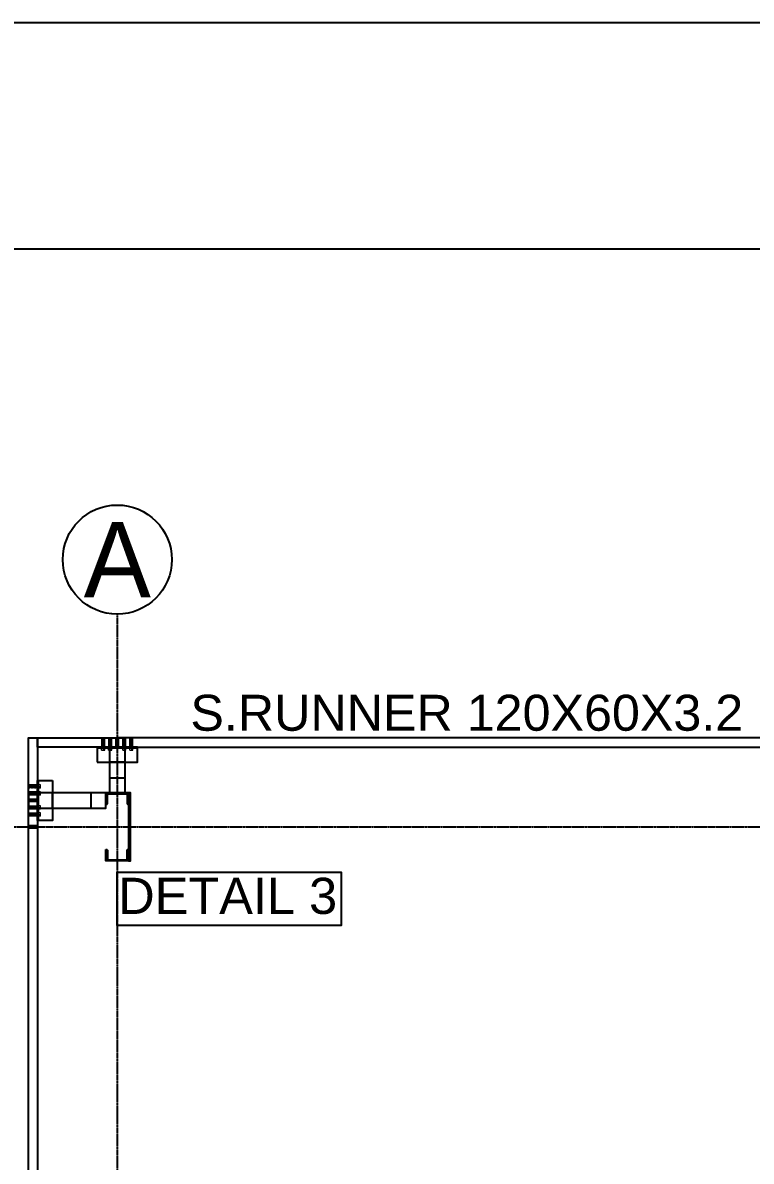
# Model space of a CAD drawing. Header units: millimetres. Extents: x 3470347 to 5996549, y -3470518 to 17149644.
# Drawn here: x 4985624 to 4990459, y 6814027 to 6821582 of the extents above; entities that cross this region are included whole.
import ezdxf
from ezdxf.enums import TextEntityAlignment as Align

# ---------------------------------------------------------------- set-up
doc = ezdxf.new("R2010")
doc.units = ezdxf.units.MM
doc.header["$MEASUREMENT"] = 0
doc.linetypes.add('CENTERX2', pattern=[4, 2.5, -0.5, 0.5, -0.5])
doc.layers.get('0').update_dxf_attribs({"linetype": 'CONTINUOUS', "lineweight": 25})
doc.layers.add('5', color=3, linetype='CONTINUOUS')
doc.layers.add('lintel', color=2, linetype='CONTINUOUS')
for name, color, linetype, lineweight in [('6 TEXT', 7, 'CONTINUOUS', 25), ('channnel', 2, 'CONTINUOUS', 15), ('rRCC 2', 40, 'CONTINUOUS', 15), ('SHEET', 7, 'CONTINUOUS', 15)]:
    doc.layers.add(name, color=color, linetype=linetype, lineweight=lineweight)
doc.styles.add('PDF Arial', font='arial.ttf')
doc.styles.get("Standard").update_dxf_attribs({"font": ''})
doc.styles.add('TITLE', font='arial.ttf')
doc.styles.get('Standard').set_extended_font_data('AR CENA')

msp = doc.modelspace()

# ---------------------------------------------------------------- hatches: boundary and pattern name
at = {"layer": '6 TEXT', "linetype": 'ByBlock'}
h = msp.add_hatch(color=150, dxfattribs=at)
h.dxf.hatch_style = 1
h.paths.add_polyline_path([(4986326.08, 6816470.67), (4986176.08, 6816470.67), (4986176.08, 6816395.67), (4986181.08, 6816395.67, 0.4142136), (4986185.08, 6816399.67), (4986185.08, 6816465.27), (4986317.08, 6816465.27), (4986317.08, 6816399.67, 0.4142136), (4986321.08, 6816395.67), (4986326.08, 6816395.67)])
h = msp.add_hatch(color=150, dxfattribs=at)
h.dxf.hatch_style = 1
h.paths.add_polyline_path([(4986326.08, 6816095.67), (4986321.08, 6816095.67, 0.4142136), (4986317.08, 6816091.67), (4986317.08, 6816026.07), (4986185.08, 6816026.07), (4986185.08, 6816091.67, 0.4142136), (4986181.08, 6816095.67), (4986176.08, 6816095.67), (4986176.08, 6816020.67), (4986326.08, 6816020.67)])

# ---------------------------------------------------------------- linework, layer by layer
at = {"color": 8, "linetype": 'ByBlock'}
for p, q in [((4986149.75, 6816767.67), (4986149.75, 6816835.67)), ((4986157.75, 6816767.67), (4986157.75, 6816835.67)), ((4986165.75, 6816767.67), (4986165.75, 6816835.67)), ((4986196.41, 6816767.67), (4986196.41, 6816835.67)), ((4986204.41, 6816767.67), (4986204.41, 6816835.67)), ((4986204.41, 6816767.67), (4986204.41, 6816835.67)), ((4986212.41, 6816767.67), (4986212.41, 6816835.67)), ((4986289.75, 6816767.67), (4986289.75, 6816835.67)), ((4986297.75, 6816767.67), (4986297.75, 6816835.67)), ((4986297.75, 6816767.67), (4986297.75, 6816835.67)), ((4986305.75, 6816767.67), (4986305.75, 6816835.67)), ((4986336.41, 6816767.67), (4986336.41, 6816835.67)), ((4986344.41, 6816767.67), (4986344.41, 6816835.67)), ((4986352.41, 6816767.67), (4986352.41, 6816835.67)), ((4985729.08, 6816522.01), (4985661.08, 6816522.01)), ((4985729.08, 6816514.01), (4985661.08, 6816514.01)), ((4985729.08, 6816506.01), (4985661.08, 6816506.01)), ((4985729.08, 6816475.34), (4985661.08, 6816475.34)), ((4985729.08, 6816467.34), (4985661.08, 6816467.34)), ((4985729.08, 6816467.34), (4985661.08, 6816467.34)), ((4985729.08, 6816459.34), (4985661.08, 6816459.34)), ((4985729.08, 6816382.01), (4985661.08, 6816382.01)), ((4985729.08, 6816374.01), (4985661.08, 6816374.01)), ((4985729.08, 6816374.01), (4985661.08, 6816374.01)), ((4985729.08, 6816366.01), (4985661.08, 6816366.01)), ((4985729.08, 6816335.34), (4985661.08, 6816335.34)), ((4985729.08, 6816327.34), (4985661.08, 6816327.34)), ((4985729.08, 6816319.34), (4985661.08, 6816319.34))]:
    msp.add_line(p, q, dxfattribs=at)
at = {"color": 2}
for p, q in [((4986244.41, 6816775.67), (4986244.41, 6816835.67)), ((4986244.41, 6816775.67), (4986244.41, 6816835.67)), ((4986257.75, 6816775.67), (4986257.75, 6816835.67)), ((4986257.75, 6816775.67), (4986257.75, 6816835.67)), ((4985721.08, 6816427.34), (4985661.08, 6816427.34)), ((4985721.08, 6816427.34), (4985661.08, 6816427.34)), ((4985721.08, 6816414.01), (4985661.08, 6816414.01)), ((4985721.08, 6816414.01), (4985661.08, 6816414.01))]:
    msp.add_line(p, q, dxfattribs=at)
at = {"color": 3}
for p, q in [((4986384.41, 6816767.67), (4986117.75, 6816767.67)), ((4985729.08, 6816287.34), (4985729.08, 6816554.01))]:
    msp.add_line(p, q, dxfattribs=at)
at = {"color": 192, "lineweight": 25, "elevation": 0}
msp.add_lwpolyline([(4977574.06, 6765698.7), (5056608.88, 6765698.7), (5056608.88, 6821581.96), (4977574.06, 6821581.96)], close=True, dxfattribs=at)
at = {"color": 6, "linetype": 'ByBlock'}
for points in [[(4985721.08, 6816252.34), (4985661.08, 6816252.34), (4985661.08, 6816835.67), (4985721.08, 6816835.67)], [(4985721.08, 6816835.67), (4986244.41, 6816835.67), (4986244.41, 6816775.67), (4985721.08, 6816775.67)], [(4986257.75, 6816775.67), (4990884.41, 6816775.67), (4990884.41, 6816835.67), (4986257.75, 6816835.67)], [(4985721.08, 6811672.34), (4985661.08, 6811672.34), (4985661.08, 6816239.01), (4985721.08, 6816239.01)]]:
    msp.add_lwpolyline(points, close=True, dxfattribs=at)
at = {"color": 3}
for points in [[(4986117.75, 6816675.67), (4986384.41, 6816675.67), (4986384.41, 6816775.67), (4986117.75, 6816775.67)], [(4986301.08, 6816775.67), (4986301.08, 6816675.67), (4986201.08, 6816675.67), (4986201.08, 6816775.67)], [(4985821.08, 6816554.01), (4985821.08, 6816287.34), (4985721.08, 6816287.34), (4985721.08, 6816554.01)], [(4986301.08, 6816570.67), (4986301.08, 6816470.67), (4986201.08, 6816470.67), (4986201.08, 6816570.67)], [(4985721.08, 6816370.67), (4985821.08, 6816370.67), (4985821.08, 6816470.67), (4985721.08, 6816470.67)], [(4986076.08, 6816370.67), (4986176.08, 6816370.67), (4986176.08, 6816470.67), (4986076.08, 6816470.67)]]:
    msp.add_lwpolyline(points, close=True, dxfattribs=at)
at = {"layer": '6 TEXT', "color": 8, "linetype": 'CENTERX2', "ltscale": 0.5}
msp.add_line((4986251.08, 6817657.4), (4986251.08, 6774264.13), dxfattribs=at)
at = {"layer": '6 TEXT', "color": 4, "linetype": 'ByBlock'}
for points in [[(4986176.08, 6816395.67), (4986181.08, 6816395.67, 0.4142136), (4986185.08, 6816399.67), (4986185.08, 6816465.27), (4986317.08, 6816465.27), (4986317.08, 6816399.67, 0.4142136), (4986321.08, 6816395.67), (4986326.08, 6816395.67), (4986326.08, 6816470.67), (4986176.08, 6816470.67)], [(4986176.08, 6816095.67), (4986181.08, 6816095.67, -0.4142136), (4986185.08, 6816091.67), (4986185.08, 6816026.07), (4986317.08, 6816026.07), (4986317.08, 6816091.67, -0.4142136), (4986321.08, 6816095.67), (4986326.08, 6816095.67), (4986326.08, 6816020.67), (4986176.08, 6816020.67)]]:
    msp.add_lwpolyline(points, format="xyb", close=True, dxfattribs=at)
at = {"layer": '6 TEXT', "color": 8, "linetype": 'CENTERX2', "ltscale": 0.5}
msp.add_lwpolyline([(4982503.56, 6816245.67), (5022418.94, 6816245.67)], dxfattribs=at)
at = {"layer": '6 TEXT', "color": 8}
msp.add_circle((4986251.08, 6818019.55), 362.15, dxfattribs=at)
at = {"layer": 'channnel', "color": 8, "linetype": 'ByBlock'}
for p, q in [((4986149.75, 6816767.67), (4986149.75, 6816835.67)), ((4986149.75, 6816835.67), (4986165.75, 6816835.67)), ((4986165.75, 6816782.07), (4986149.75, 6816782.07)), ((4986165.75, 6816767.67), (4986165.75, 6816835.67)), ((4986196.41, 6816767.67), (4986196.41, 6816835.67)), ((4986196.41, 6816835.67), (4986212.41, 6816835.67)), ((4986212.41, 6816782.07), (4986196.41, 6816782.07)), ((4986212.41, 6816767.67), (4986212.41, 6816835.67)), ((4986289.75, 6816767.67), (4986289.75, 6816835.67)), ((4986305.75, 6816835.67), (4986289.75, 6816835.67)), ((4986289.75, 6816782.07), (4986305.75, 6816782.07)), ((4986305.75, 6816767.67), (4986305.75, 6816835.67)), ((4986336.41, 6816767.67), (4986336.41, 6816835.67)), ((4986352.41, 6816835.67), (4986336.41, 6816835.67)), ((4986336.41, 6816782.07), (4986352.41, 6816782.07)), ((4986352.41, 6816767.67), (4986352.41, 6816835.67)), ((4986147.08, 6816767.67), (4986168.41, 6816767.67)), ((4986147.08, 6816755.35), (4986147.08, 6816767.67)), ((4986157.75, 6816767.67), (4986157.75, 6816755.35)), ((4986168.41, 6816755.35), (4986168.41, 6816767.67)), ((4986193.75, 6816767.67), (4986215.08, 6816767.67)), ((4986193.75, 6816755.35), (4986193.75, 6816767.67)), ((4986204.41, 6816767.67), (4986204.41, 6816755.35)), ((4986215.08, 6816755.35), (4986215.08, 6816767.67)), ((4986308.41, 6816767.67), (4986287.08, 6816767.67)), ((4986287.08, 6816755.35), (4986287.08, 6816767.67)), ((4986297.75, 6816767.67), (4986297.75, 6816755.35)), ((4986308.41, 6816755.35), (4986308.41, 6816767.67)), ((4986355.08, 6816767.67), (4986333.75, 6816767.67)), ((4986333.75, 6816755.35), (4986333.75, 6816767.67)), ((4986344.41, 6816767.67), (4986344.41, 6816755.35)), ((4986355.08, 6816755.35), (4986355.08, 6816767.67)), ((4985729.08, 6816522.01), (4985661.08, 6816522.01)), ((4985661.08, 6816522.01), (4985661.08, 6816506.01)), ((4985729.08, 6816506.01), (4985661.08, 6816506.01)), ((4985729.08, 6816475.34), (4985661.08, 6816475.34)), ((4985661.08, 6816475.34), (4985661.08, 6816459.34)), ((4985714.68, 6816506.01), (4985714.68, 6816522.01)), ((4985714.68, 6816459.34), (4985714.68, 6816475.34)), ((4985729.08, 6816524.67), (4985729.08, 6816503.34)), ((4985741.4, 6816524.67), (4985729.08, 6816524.67)), ((4985729.08, 6816514.01), (4985741.4, 6816514.01)), ((4985741.4, 6816503.34), (4985729.08, 6816503.34)), ((4985729.08, 6816478.01), (4985729.08, 6816456.67)), ((4985741.4, 6816478.01), (4985729.08, 6816478.01)), ((4985729.08, 6816459.34), (4985661.08, 6816459.34)), ((4985729.08, 6816467.34), (4985741.4, 6816467.34)), ((4985741.4, 6816456.67), (4985729.08, 6816456.67)), ((4985729.08, 6816382.01), (4985661.08, 6816382.01)), ((4985661.08, 6816366.01), (4985661.08, 6816382.01)), ((4985729.08, 6816366.01), (4985661.08, 6816366.01)), ((4985729.08, 6816335.34), (4985661.08, 6816335.34)), ((4985661.08, 6816319.34), (4985661.08, 6816335.34)), ((4985714.68, 6816382.01), (4985714.68, 6816366.01)), ((4985714.68, 6816335.34), (4985714.68, 6816319.34)), ((4985729.08, 6816363.34), (4985729.08, 6816384.67)), ((4985741.4, 6816384.67), (4985729.08, 6816384.67)), ((4985729.08, 6816374.01), (4985741.4, 6816374.01)), ((4985741.4, 6816363.34), (4985729.08, 6816363.34)), ((4985729.08, 6816316.67), (4985729.08, 6816338.01)), ((4985741.4, 6816338.01), (4985729.08, 6816338.01)), ((4985729.08, 6816327.34), (4985741.4, 6816327.34)), ((4985729.08, 6816319.34), (4985661.08, 6816319.34)), ((4985741.4, 6816316.67), (4985729.08, 6816316.67))]:
    msp.add_line(p, q, dxfattribs=at)
at = {"layer": 'channnel', "color": 8, "linetype": 'Continuous'}
for p, q in [((4986165.16, 6816826.84), (4986149.75, 6816834.03)), ((4986165.16, 6816823.81), (4986149.75, 6816831)), ((4986165.75, 6816820.5), (4986149.75, 6816827.97)), ((4986165.75, 6816817.47), (4986149.75, 6816824.93)), ((4986165.75, 6816814.44), (4986149.75, 6816821.9)), ((4986165.75, 6816811.4), (4986149.75, 6816818.86)), ((4986165.75, 6816808.37), (4986149.75, 6816815.83)), ((4986165.75, 6816805.33), (4986149.75, 6816812.79)), ((4986165.75, 6816802.3), (4986149.75, 6816809.76)), ((4986165.75, 6816799.26), (4986149.75, 6816806.73)), ((4986165.75, 6816796.83), (4986149.75, 6816804.29)), ((4986165.75, 6816802.9), (4986149.75, 6816803.69)), ((4986165.75, 6816793.79), (4986149.75, 6816801.25)), ((4986165.75, 6816799.86), (4986149.75, 6816800.66)), ((4986165.75, 6816790.76), (4986149.75, 6816798.22)), ((4986149.99, 6816796.59), (4986149.75, 6816796.7)), ((4986165.75, 6816787.73), (4986149.75, 6816795.19)), ((4986149.99, 6816793.55), (4986149.75, 6816793.67)), ((4986165.75, 6816784.69), (4986149.75, 6816792.15)), ((4986149.99, 6816790.52), (4986149.75, 6816790.63)), ((4986164.85, 6816782.07), (4986149.75, 6816789.12)), ((4986149.99, 6816787.48), (4986149.75, 6816787.6)), ((4986158.35, 6816782.07), (4986149.75, 6816786.08)), ((4986149.99, 6816784.45), (4986149.75, 6816784.57)), ((4986151.84, 6816782.07), (4986149.75, 6816783.05)), ((4986149.99, 6816781.42), (4986149.75, 6816781.53)), ((4986165.75, 6816828.09), (4986150.33, 6816835.28)), ((4986165.75, 6816825.06), (4986150.33, 6816832.25)), ((4986165.75, 6816822.02), (4986150.33, 6816829.21)), ((4986165.16, 6816819.26), (4986150.33, 6816826.18)), ((4986165.16, 6816816.22), (4986150.33, 6816823.14)), ((4986165.16, 6816813.19), (4986150.33, 6816820.11)), ((4986165.16, 6816810.16), (4986150.33, 6816817.07)), ((4986165.16, 6816807.12), (4986150.33, 6816814.04)), ((4986165.16, 6816804.09), (4986150.33, 6816811.01)), ((4986165.16, 6816801.05), (4986150.33, 6816807.97)), ((4986165.16, 6816804.68), (4986150.33, 6816804.94)), ((4986165.16, 6816795.58), (4986150.33, 6816802.5)), ((4986165.16, 6816801.65), (4986150.33, 6816801.9)), ((4986165.16, 6816792.55), (4986150.33, 6816799.47)), ((4986165.16, 6816798.62), (4986150.33, 6816798.87)), ((4986165.16, 6816789.51), (4986150.33, 6816796.43)), ((4986165.16, 6816786.48), (4986150.33, 6816793.4)), ((4986165.16, 6816783.44), (4986150.33, 6816790.36)), ((4986161.6, 6816782.07), (4986150.33, 6816787.33)), ((4986155.09, 6816782.07), (4986150.33, 6816784.29)), ((4986165.16, 6816829.88), (4986152.74, 6816835.67)), ((4986165.75, 6816831.12), (4986155.99, 6816835.67)), ((4986165.16, 6816832.91), (4986159.24, 6816835.67)), ((4986165.75, 6816834.16), (4986162.5, 6816835.67)), ((4986211.83, 6816826.84), (4986196.41, 6816834.03)), ((4986211.83, 6816823.81), (4986196.41, 6816831)), ((4986212.41, 6816820.5), (4986196.41, 6816827.97)), ((4986212.41, 6816817.47), (4986196.41, 6816824.93)), ((4986212.41, 6816814.44), (4986196.41, 6816821.9)), ((4986212.41, 6816811.4), (4986196.41, 6816818.86)), ((4986212.41, 6816808.37), (4986196.41, 6816815.83)), ((4986212.41, 6816805.33), (4986196.41, 6816812.79)), ((4986212.41, 6816802.3), (4986196.41, 6816809.76)), ((4986212.41, 6816799.26), (4986196.41, 6816806.73)), ((4986212.41, 6816796.83), (4986196.41, 6816804.29)), ((4986212.41, 6816802.9), (4986196.41, 6816803.69)), ((4986212.41, 6816793.79), (4986196.41, 6816801.25)), ((4986212.41, 6816799.86), (4986196.41, 6816800.66)), ((4986212.41, 6816790.76), (4986196.41, 6816798.22)), ((4986196.66, 6816796.59), (4986196.41, 6816796.7)), ((4986212.41, 6816787.73), (4986196.41, 6816795.19)), ((4986196.66, 6816793.55), (4986196.41, 6816793.67)), ((4986212.41, 6816784.69), (4986196.41, 6816792.15)), ((4986196.66, 6816790.52), (4986196.41, 6816790.63)), ((4986211.52, 6816782.07), (4986196.41, 6816789.12)), ((4986196.66, 6816787.48), (4986196.41, 6816787.6)), ((4986205.01, 6816782.07), (4986196.41, 6816786.08)), ((4986196.66, 6816784.45), (4986196.41, 6816784.57)), ((4986198.51, 6816782.07), (4986196.41, 6816783.05)), ((4986196.66, 6816781.42), (4986196.41, 6816781.53)), ((4986212.41, 6816828.09), (4986196.99, 6816835.28)), ((4986212.41, 6816825.06), (4986196.99, 6816832.25)), ((4986212.41, 6816822.02), (4986196.99, 6816829.21)), ((4986211.83, 6816819.26), (4986196.99, 6816826.18)), ((4986211.83, 6816816.22), (4986196.99, 6816823.14)), ((4986211.83, 6816813.19), (4986196.99, 6816820.11)), ((4986211.83, 6816810.16), (4986196.99, 6816817.07)), ((4986211.83, 6816807.12), (4986196.99, 6816814.04)), ((4986211.83, 6816804.09), (4986196.99, 6816811.01)), ((4986211.83, 6816801.05), (4986196.99, 6816807.97)), ((4986211.83, 6816804.68), (4986196.99, 6816804.94)), ((4986211.83, 6816795.58), (4986196.99, 6816802.5)), ((4986211.83, 6816801.65), (4986196.99, 6816801.9)), ((4986211.83, 6816792.55), (4986196.99, 6816799.47)), ((4986211.83, 6816798.62), (4986196.99, 6816798.87)), ((4986211.83, 6816789.51), (4986196.99, 6816796.43)), ((4986211.83, 6816786.48), (4986196.99, 6816793.4)), ((4986211.83, 6816783.44), (4986196.99, 6816790.36)), ((4986208.27, 6816782.07), (4986196.99, 6816787.33)), ((4986201.76, 6816782.07), (4986196.99, 6816784.29)), ((4986211.83, 6816829.88), (4986199.4, 6816835.67)), ((4986212.41, 6816831.12), (4986202.66, 6816835.67)), ((4986211.83, 6816832.91), (4986205.91, 6816835.67)), ((4986212.41, 6816834.16), (4986209.16, 6816835.67)), ((4986289.75, 6816834.16), (4986293, 6816835.67)), ((4986289.75, 6816831.12), (4986299.5, 6816835.67)), ((4986289.75, 6816828.09), (4986305.16, 6816835.28)), ((4986289.75, 6816825.06), (4986305.16, 6816832.25)), ((4986289.75, 6816822.02), (4986305.16, 6816829.21)), ((4986289.75, 6816820.5), (4986305.75, 6816827.97)), ((4986289.75, 6816817.47), (4986305.75, 6816824.93)), ((4986289.75, 6816814.44), (4986305.75, 6816821.9)), ((4986289.75, 6816811.4), (4986305.75, 6816818.86)), ((4986289.75, 6816808.37), (4986305.75, 6816815.83)), ((4986289.75, 6816805.33), (4986305.75, 6816812.79)), ((4986289.75, 6816802.3), (4986305.75, 6816809.76)), ((4986289.75, 6816799.26), (4986305.75, 6816806.73)), ((4986289.75, 6816796.83), (4986305.75, 6816804.29)), ((4986289.75, 6816802.9), (4986305.75, 6816803.69)), ((4986289.75, 6816793.79), (4986305.75, 6816801.25)), ((4986289.75, 6816799.86), (4986305.75, 6816800.66)), ((4986289.75, 6816790.76), (4986305.75, 6816798.22)), ((4986289.75, 6816787.73), (4986305.75, 6816795.19)), ((4986289.75, 6816784.69), (4986305.75, 6816792.15)), ((4986290.33, 6816832.91), (4986296.25, 6816835.67)), ((4986290.33, 6816829.88), (4986302.76, 6816835.67)), ((4986290.33, 6816826.84), (4986305.75, 6816834.03)), ((4986290.33, 6816823.81), (4986305.75, 6816831)), ((4986290.33, 6816819.26), (4986305.16, 6816826.18)), ((4986290.33, 6816816.22), (4986305.16, 6816823.14)), ((4986290.33, 6816813.19), (4986305.16, 6816820.11)), ((4986290.33, 6816810.16), (4986305.16, 6816817.07)), ((4986290.33, 6816807.12), (4986305.16, 6816814.04)), ((4986290.33, 6816804.09), (4986305.16, 6816811.01)), ((4986290.33, 6816801.05), (4986305.16, 6816807.97)), ((4986290.33, 6816804.68), (4986305.16, 6816804.94)), ((4986290.33, 6816795.58), (4986305.16, 6816802.5)), ((4986290.33, 6816801.65), (4986305.16, 6816801.9)), ((4986290.33, 6816792.55), (4986305.16, 6816799.47)), ((4986290.33, 6816798.62), (4986305.16, 6816798.87)), ((4986290.33, 6816789.51), (4986305.16, 6816796.43)), ((4986290.33, 6816786.48), (4986305.16, 6816793.4)), ((4986290.33, 6816783.44), (4986305.16, 6816790.36)), ((4986290.64, 6816782.07), (4986305.75, 6816789.12)), ((4986293.89, 6816782.07), (4986305.16, 6816787.33)), ((4986297.15, 6816782.07), (4986305.75, 6816786.08)), ((4986300.4, 6816782.07), (4986305.16, 6816784.29)), ((4986303.65, 6816782.07), (4986305.75, 6816783.05)), ((4986305.5, 6816796.59), (4986305.75, 6816796.7)), ((4986305.5, 6816793.55), (4986305.75, 6816793.67)), ((4986305.5, 6816790.52), (4986305.75, 6816790.63)), ((4986305.5, 6816787.48), (4986305.75, 6816787.6)), ((4986305.5, 6816784.45), (4986305.75, 6816784.57)), ((4986305.5, 6816781.42), (4986305.75, 6816781.53)), ((4986336.41, 6816834.16), (4986339.66, 6816835.67)), ((4986336.41, 6816831.12), (4986346.17, 6816835.67)), ((4986336.41, 6816828.09), (4986351.83, 6816835.28)), ((4986336.41, 6816825.06), (4986351.83, 6816832.25)), ((4986336.41, 6816822.02), (4986351.83, 6816829.21)), ((4986336.41, 6816820.5), (4986352.41, 6816827.97)), ((4986336.41, 6816817.47), (4986352.41, 6816824.93)), ((4986336.41, 6816814.44), (4986352.41, 6816821.9)), ((4986336.41, 6816811.4), (4986352.41, 6816818.86)), ((4986336.41, 6816808.37), (4986352.41, 6816815.83)), ((4986336.41, 6816805.33), (4986352.41, 6816812.79)), ((4986336.41, 6816802.3), (4986352.41, 6816809.76)), ((4986336.41, 6816799.26), (4986352.41, 6816806.73)), ((4986336.41, 6816796.83), (4986352.41, 6816804.29)), ((4986336.41, 6816802.9), (4986352.41, 6816803.69)), ((4986336.41, 6816793.79), (4986352.41, 6816801.25)), ((4986336.41, 6816799.86), (4986352.41, 6816800.66)), ((4986336.41, 6816790.76), (4986352.41, 6816798.22)), ((4986336.41, 6816787.73), (4986352.41, 6816795.19)), ((4986336.41, 6816784.69), (4986352.41, 6816792.15)), ((4986336.99, 6816832.91), (4986342.92, 6816835.67)), ((4986336.99, 6816829.88), (4986349.42, 6816835.67)), ((4986336.99, 6816826.84), (4986352.41, 6816834.03)), ((4986336.99, 6816823.81), (4986352.41, 6816831)), ((4986336.99, 6816819.26), (4986351.83, 6816826.18)), ((4986336.99, 6816816.22), (4986351.83, 6816823.14)), ((4986336.99, 6816813.19), (4986351.83, 6816820.11)), ((4986336.99, 6816810.16), (4986351.83, 6816817.07)), ((4986336.99, 6816807.12), (4986351.83, 6816814.04)), ((4986336.99, 6816804.09), (4986351.83, 6816811.01)), ((4986336.99, 6816801.05), (4986351.83, 6816807.97)), ((4986336.99, 6816804.68), (4986351.83, 6816804.94)), ((4986336.99, 6816795.58), (4986351.83, 6816802.5)), ((4986336.99, 6816801.65), (4986351.83, 6816801.9)), ((4986336.99, 6816792.55), (4986351.83, 6816799.47)), ((4986336.99, 6816798.62), (4986351.83, 6816798.87)), ((4986336.99, 6816789.51), (4986351.83, 6816796.43)), ((4986336.99, 6816786.48), (4986351.83, 6816793.4)), ((4986336.99, 6816783.44), (4986351.83, 6816790.36)), ((4986337.3, 6816782.07), (4986352.41, 6816789.12)), ((4986340.56, 6816782.07), (4986351.83, 6816787.33)), ((4986343.81, 6816782.07), (4986352.41, 6816786.08)), ((4986347.07, 6816782.07), (4986351.83, 6816784.29)), ((4986350.32, 6816782.07), (4986352.41, 6816783.05)), ((4986352.16, 6816796.59), (4986352.41, 6816796.7)), ((4986352.16, 6816793.55), (4986352.41, 6816793.67)), ((4986352.16, 6816790.52), (4986352.41, 6816790.63)), ((4986352.16, 6816787.48), (4986352.41, 6816787.6)), ((4986352.16, 6816784.45), (4986352.41, 6816784.57)), ((4986352.16, 6816781.42), (4986352.41, 6816781.53)), ((4985666.87, 6816506.59), (4985661.08, 6816519.02)), ((4985665.63, 6816506.01), (4985661.08, 6816515.76)), ((4985663.84, 6816506.59), (4985661.08, 6816512.51)), ((4985662.59, 6816506.01), (4985661.08, 6816509.26)), ((4985668.66, 6816506.01), (4985661.47, 6816521.43)), ((4985668.66, 6816459.34), (4985661.47, 6816474.76)), ((4985669.91, 6816506.59), (4985662.72, 6816522.01)), ((4985669.91, 6816459.92), (4985662.72, 6816475.34)), ((4985671.7, 6816506.01), (4985664.51, 6816521.43)), ((4985671.7, 6816459.34), (4985664.51, 6816474.76)), ((4985672.94, 6816506.59), (4985665.75, 6816522.01)), ((4985672.94, 6816459.92), (4985665.75, 6816475.34)), ((4985674.73, 6816506.01), (4985667.54, 6816521.43)), ((4985674.73, 6816459.34), (4985667.54, 6816474.76)), ((4985676.25, 6816506.01), (4985668.79, 6816522.01)), ((4985676.25, 6816459.34), (4985668.79, 6816475.34)), ((4985677.49, 6816506.59), (4985670.58, 6816521.43)), ((4985677.49, 6816459.92), (4985670.58, 6816474.76)), ((4985679.28, 6816506.01), (4985671.82, 6816522.01)), ((4985679.28, 6816459.34), (4985671.82, 6816475.34)), ((4985680.53, 6816506.59), (4985673.61, 6816521.43)), ((4985680.53, 6816459.92), (4985673.61, 6816474.76)), ((4985682.32, 6816506.01), (4985674.86, 6816522.01)), ((4985682.32, 6816459.34), (4985674.86, 6816475.34)), ((4985683.56, 6816506.59), (4985676.64, 6816521.43)), ((4985683.56, 6816459.92), (4985676.64, 6816474.76)), ((4985685.35, 6816506.01), (4985677.89, 6816522.01)), ((4985685.35, 6816459.34), (4985677.89, 6816475.34)), ((4985686.6, 6816506.59), (4985679.68, 6816521.43)), ((4985686.6, 6816459.92), (4985679.68, 6816474.76)), ((4985688.39, 6816506.01), (4985680.92, 6816522.01)), ((4985688.39, 6816459.34), (4985680.92, 6816475.34)), ((4985689.63, 6816506.59), (4985682.71, 6816521.43)), ((4985689.63, 6816459.92), (4985682.71, 6816474.76)), ((4985691.42, 6816506.01), (4985683.96, 6816522.01)), ((4985691.42, 6816459.34), (4985683.96, 6816475.34)), ((4985692.67, 6816506.59), (4985685.75, 6816521.43)), ((4985692.67, 6816459.92), (4985685.75, 6816474.76)), ((4985694.45, 6816506.01), (4985686.99, 6816522.01)), ((4985694.45, 6816459.34), (4985686.99, 6816475.34)), ((4985695.7, 6816506.59), (4985688.78, 6816521.43)), ((4985695.7, 6816459.92), (4985688.78, 6816474.76)), ((4985697.49, 6816506.01), (4985690.03, 6816522.01)), ((4985697.49, 6816459.34), (4985690.03, 6816475.34)), ((4985692.07, 6816506.59), (4985691.82, 6816521.43)), ((4985692.07, 6816459.92), (4985691.82, 6816474.76)), ((4985699.92, 6816506.01), (4985692.46, 6816522.01)), ((4985699.92, 6816459.34), (4985692.46, 6816475.34)), ((4985693.86, 6816506.01), (4985693.06, 6816522.01)), ((4985693.86, 6816459.34), (4985693.06, 6816475.34)), ((4985701.17, 6816506.59), (4985694.25, 6816521.43)), ((4985701.17, 6816459.92), (4985694.25, 6816474.76)), ((4985695.1, 6816506.59), (4985694.85, 6816521.43)), ((4985695.1, 6816459.92), (4985694.85, 6816474.76)), ((4985702.96, 6816506.01), (4985695.5, 6816522.01)), ((4985702.96, 6816459.34), (4985695.5, 6816475.34)), ((4985696.89, 6816506.01), (4985696.1, 6816522.01)), ((4985696.89, 6816459.34), (4985696.1, 6816475.34)), ((4985704.21, 6816506.59), (4985697.29, 6816521.43)), ((4985704.21, 6816459.92), (4985697.29, 6816474.76)), ((4985698.14, 6816506.59), (4985697.88, 6816521.43)), ((4985698.14, 6816459.92), (4985697.88, 6816474.76)), ((4985705.99, 6816506.01), (4985698.53, 6816522.01)), ((4985705.99, 6816459.34), (4985698.53, 6816475.34)), ((4985700.17, 6816521.76), (4985700.05, 6816522.01)), ((4985700.17, 6816475.09), (4985700.05, 6816475.34)), ((4985707.24, 6816506.59), (4985700.32, 6816521.43)), ((4985707.24, 6816459.92), (4985700.32, 6816474.76)), ((4985709.03, 6816506.01), (4985701.57, 6816522.01)), ((4985709.03, 6816459.34), (4985701.57, 6816475.34)), ((4985703.2, 6816521.76), (4985703.08, 6816522.01)), ((4985703.2, 6816475.09), (4985703.08, 6816475.34)), ((4985710.27, 6816506.59), (4985703.35, 6816521.43)), ((4985710.27, 6816459.92), (4985703.35, 6816474.76)), ((4985712.06, 6816506.01), (4985704.6, 6816522.01)), ((4985712.06, 6816459.34), (4985704.6, 6816475.34)), ((4985706.23, 6816521.76), (4985706.12, 6816522.01)), ((4985706.23, 6816475.09), (4985706.12, 6816475.34)), ((4985713.31, 6816506.59), (4985706.39, 6816521.43)), ((4985713.31, 6816459.92), (4985706.39, 6816474.76)), ((4985714.68, 6816506.9), (4985707.64, 6816522.01)), ((4985714.68, 6816460.23), (4985707.64, 6816475.34)), ((4985709.27, 6816521.76), (4985709.15, 6816522.01)), ((4985709.27, 6816475.09), (4985709.15, 6816475.34)), ((4985714.68, 6816510.15), (4985709.42, 6816521.43)), ((4985714.68, 6816463.49), (4985709.42, 6816474.76)), ((4985714.68, 6816513.41), (4985710.67, 6816522.01)), ((4985714.68, 6816466.74), (4985710.67, 6816475.34)), ((4985712.3, 6816521.76), (4985712.19, 6816522.01)), ((4985712.3, 6816475.09), (4985712.19, 6816475.34)), ((4985714.68, 6816516.66), (4985712.46, 6816521.43)), ((4985714.68, 6816469.99), (4985712.46, 6816474.76)), ((4985714.68, 6816519.91), (4985713.7, 6816522.01)), ((4985714.68, 6816473.25), (4985713.7, 6816475.34)), ((4985715.34, 6816521.76), (4985715.22, 6816522.01)), ((4985715.34, 6816475.09), (4985715.22, 6816475.34)), ((4985666.87, 6816459.92), (4985661.08, 6816472.35)), ((4985665.63, 6816459.34), (4985661.08, 6816469.1)), ((4985663.84, 6816459.92), (4985661.08, 6816465.84)), ((4985662.59, 6816459.34), (4985661.08, 6816462.59)), ((4985662.59, 6816382.01), (4985661.08, 6816378.76)), ((4985665.63, 6816382.01), (4985661.08, 6816372.25)), ((4985663.84, 6816381.43), (4985661.08, 6816375.5)), ((4985666.87, 6816381.43), (4985661.08, 6816369)), ((4985662.59, 6816335.34), (4985661.08, 6816332.09)), ((4985665.63, 6816335.34), (4985661.08, 6816325.58)), ((4985663.84, 6816334.76), (4985661.08, 6816328.84)), ((4985666.87, 6816334.76), (4985661.08, 6816322.33)), ((4985668.66, 6816382.01), (4985661.47, 6816366.59)), ((4985668.66, 6816335.34), (4985661.47, 6816319.92)), ((4985669.91, 6816381.43), (4985662.72, 6816366.01)), ((4985669.91, 6816334.76), (4985662.72, 6816319.34)), ((4985671.7, 6816382.01), (4985664.51, 6816366.59)), ((4985671.7, 6816335.34), (4985664.51, 6816319.92)), ((4985672.94, 6816381.43), (4985665.75, 6816366.01)), ((4985672.94, 6816334.76), (4985665.75, 6816319.34)), ((4985674.73, 6816382.01), (4985667.54, 6816366.59)), ((4985674.73, 6816335.34), (4985667.54, 6816319.92)), ((4985676.25, 6816382.01), (4985668.79, 6816366.01)), ((4985676.25, 6816335.34), (4985668.79, 6816319.34)), ((4985677.49, 6816381.43), (4985670.58, 6816366.59)), ((4985677.49, 6816334.76), (4985670.58, 6816319.92)), ((4985679.28, 6816382.01), (4985671.82, 6816366.01)), ((4985679.28, 6816335.34), (4985671.82, 6816319.34)), ((4985680.53, 6816381.43), (4985673.61, 6816366.59)), ((4985680.53, 6816334.76), (4985673.61, 6816319.92)), ((4985682.32, 6816382.01), (4985674.86, 6816366.01)), ((4985682.32, 6816335.34), (4985674.86, 6816319.34)), ((4985683.56, 6816381.43), (4985676.64, 6816366.59)), ((4985683.56, 6816334.76), (4985676.64, 6816319.92)), ((4985685.35, 6816382.01), (4985677.89, 6816366.01)), ((4985685.35, 6816335.34), (4985677.89, 6816319.34)), ((4985686.6, 6816381.43), (4985679.68, 6816366.59)), ((4985686.6, 6816334.76), (4985679.68, 6816319.92)), ((4985688.39, 6816382.01), (4985680.92, 6816366.01)), ((4985688.39, 6816335.34), (4985680.92, 6816319.34)), ((4985689.63, 6816381.43), (4985682.71, 6816366.59)), ((4985689.63, 6816334.76), (4985682.71, 6816319.92)), ((4985691.42, 6816382.01), (4985683.96, 6816366.01)), ((4985691.42, 6816335.34), (4985683.96, 6816319.34)), ((4985692.67, 6816381.43), (4985685.75, 6816366.59)), ((4985692.67, 6816334.76), (4985685.75, 6816319.92)), ((4985694.45, 6816382.01), (4985686.99, 6816366.01)), ((4985694.45, 6816335.34), (4985686.99, 6816319.34)), ((4985695.7, 6816381.43), (4985688.78, 6816366.59)), ((4985695.7, 6816334.76), (4985688.78, 6816319.92)), ((4985697.49, 6816382.01), (4985690.03, 6816366.01)), ((4985697.49, 6816335.34), (4985690.03, 6816319.34)), ((4985692.07, 6816381.43), (4985691.82, 6816366.59)), ((4985692.07, 6816334.76), (4985691.82, 6816319.92)), ((4985699.92, 6816382.01), (4985692.46, 6816366.01)), ((4985699.92, 6816335.34), (4985692.46, 6816319.34)), ((4985693.86, 6816382.01), (4985693.06, 6816366.01)), ((4985693.86, 6816335.34), (4985693.06, 6816319.34)), ((4985701.17, 6816381.43), (4985694.25, 6816366.59)), ((4985701.17, 6816334.76), (4985694.25, 6816319.92)), ((4985695.1, 6816381.43), (4985694.85, 6816366.59)), ((4985695.1, 6816334.76), (4985694.85, 6816319.92)), ((4985702.96, 6816382.01), (4985695.5, 6816366.01)), ((4985702.96, 6816335.34), (4985695.5, 6816319.34)), ((4985696.89, 6816382.01), (4985696.1, 6816366.01)), ((4985696.89, 6816335.34), (4985696.1, 6816319.34)), ((4985704.21, 6816381.43), (4985697.29, 6816366.59)), ((4985704.21, 6816334.76), (4985697.29, 6816319.92)), ((4985698.14, 6816381.43), (4985697.88, 6816366.59)), ((4985698.14, 6816334.76), (4985697.88, 6816319.92)), ((4985705.99, 6816382.01), (4985698.53, 6816366.01)), ((4985705.99, 6816335.34), (4985698.53, 6816319.34)), ((4985700.17, 6816366.26), (4985700.05, 6816366.01)), ((4985707.24, 6816381.43), (4985700.32, 6816366.59)), ((4985707.24, 6816334.76), (4985700.32, 6816319.92)), ((4985709.03, 6816382.01), (4985701.57, 6816366.01)), ((4985709.03, 6816335.34), (4985701.57, 6816319.34)), ((4985703.2, 6816366.26), (4985703.08, 6816366.01)), ((4985710.27, 6816381.43), (4985703.35, 6816366.59)), ((4985710.27, 6816334.76), (4985703.35, 6816319.92)), ((4985712.06, 6816382.01), (4985704.6, 6816366.01)), ((4985712.06, 6816335.34), (4985704.6, 6816319.34)), ((4985706.23, 6816366.26), (4985706.12, 6816366.01)), ((4985713.31, 6816381.43), (4985706.39, 6816366.59)), ((4985713.31, 6816334.76), (4985706.39, 6816319.92)), ((4985714.68, 6816381.11), (4985707.64, 6816366.01)), ((4985714.68, 6816334.45), (4985707.64, 6816319.34)), ((4985709.27, 6816366.26), (4985709.15, 6816366.01)), ((4985714.68, 6816377.86), (4985709.42, 6816366.59)), ((4985714.68, 6816331.19), (4985709.42, 6816319.92)), ((4985714.68, 6816374.61), (4985710.67, 6816366.01)), ((4985714.68, 6816327.94), (4985710.67, 6816319.34)), ((4985712.3, 6816366.26), (4985712.19, 6816366.01)), ((4985714.68, 6816371.35), (4985712.46, 6816366.59)), ((4985714.68, 6816324.69), (4985712.46, 6816319.92)), ((4985714.68, 6816368.1), (4985713.7, 6816366.01)), ((4985715.34, 6816366.26), (4985715.22, 6816366.01)), ((4985700.17, 6816319.59), (4985700.05, 6816319.34)), ((4985703.2, 6816319.59), (4985703.08, 6816319.34)), ((4985706.23, 6816319.59), (4985706.12, 6816319.34)), ((4985709.27, 6816319.59), (4985709.15, 6816319.34)), ((4985712.3, 6816319.59), (4985712.19, 6816319.34)), ((4985714.68, 6816321.43), (4985713.7, 6816319.34)), ((4985715.34, 6816319.59), (4985715.22, 6816319.34))]:
    msp.add_line(p, q, dxfattribs=at)
for centre, radius, start, end in [((4986150.04, 6816834.66), 0.688, 65, 245), ((4986150.04, 6816831.62), 0.688, 65, 245), ((4986150.04, 6816828.59), 0.688, 65, 245), ((4986150.04, 6816825.55), 0.688, 65, 245), ((4986150.04, 6816822.52), 0.688, 65, 245), ((4986150.04, 6816819.49), 0.688, 65, 245), ((4986150.04, 6816816.45), 0.688, 65, 245), ((4986150.04, 6816813.42), 0.687, 65, 245), ((4986150.04, 6816810.38), 0.688, 65, 245), ((4986150.04, 6816807.35), 0.688, 65, 245), ((4986150.04, 6816804.31), 0.688, 65, 245), ((4986150.04, 6816801.88), 0.687, 65, 245), ((4986150.04, 6816801.28), 0.688, 65, 245), ((4986150.04, 6816798.84), 0.688, 65, 245), ((4986150.04, 6816795.81), 0.688, 65, 245), ((4986150.04, 6816792.77), 0.688, 65, 245), ((4986150.04, 6816789.74), 0.688, 65, 245), ((4986150.04, 6816786.71), 0.688, 65, 245), ((4986150.04, 6816783.67), 0.688, 65, 245), ((4986145.01, 6816801.04), 5.75, 337.807007, 34.430959), ((4986170.49, 6816802.51), 5.75, 157.807007, 214.430959), ((4986165.46, 6816833.54), 0.688, 245, 65), ((4986165.46, 6816830.5), 0.687, 245, 65), ((4986165.46, 6816827.47), 0.688, 245, 65), ((4986165.46, 6816824.43), 0.688, 245, 65), ((4986165.46, 6816819.88), 0.688, 245, 65), ((4986165.46, 6816816.85), 0.688, 245, 65), ((4986165.46, 6816813.81), 0.687, 245, 65), ((4986165.46, 6816810.78), 0.688, 245, 65), ((4986165.46, 6816807.74), 0.688, 245, 65), ((4986165.46, 6816804.71), 0.687, 245, 65), ((4986165.46, 6816802.27), 0.688, 245, 65), ((4986165.46, 6816801.68), 0.688, 245, 65), ((4986165.46, 6816799.24), 0.687, 245, 65), ((4986165.46, 6816796.2), 0.687, 245, 65), ((4986165.46, 6816793.17), 0.687, 245, 65), ((4986165.46, 6816790.14), 0.687, 245, 65), ((4986165.46, 6816787.1), 0.687, 245, 65), ((4986165.46, 6816784.07), 0.687, 245, 65), ((4986196.7, 6816834.66), 0.688, 65, 245), ((4986196.7, 6816831.62), 0.688, 65, 245), ((4986196.7, 6816828.59), 0.688, 65, 245), ((4986196.7, 6816825.55), 0.688, 65, 245), ((4986196.7, 6816822.52), 0.688, 65, 245), ((4986196.7, 6816819.49), 0.688, 65, 245), ((4986196.7, 6816816.45), 0.688, 65, 245), ((4986196.7, 6816813.42), 0.687, 65, 245), ((4986196.7, 6816810.38), 0.688, 65, 245), ((4986196.7, 6816807.35), 0.688, 65, 245), ((4986196.7, 6816804.31), 0.688, 65, 245), ((4986196.7, 6816801.88), 0.687, 65, 245), ((4986196.7, 6816801.28), 0.688, 65, 245), ((4986196.7, 6816798.84), 0.688, 65, 245), ((4986196.7, 6816795.81), 0.688, 65, 245), ((4986196.7, 6816792.77), 0.688, 65, 245), ((4986196.7, 6816789.74), 0.688, 65, 245), ((4986196.7, 6816786.71), 0.688, 65, 245), ((4986196.7, 6816783.67), 0.688, 65, 245), ((4986191.67, 6816801.04), 5.75, 337.807007, 34.430959), ((4986217.15, 6816802.51), 5.75, 157.807007, 214.430959), ((4986212.12, 6816833.54), 0.688, 245, 65), ((4986212.12, 6816830.5), 0.687, 245, 65), ((4986212.12, 6816827.47), 0.688, 245, 65), ((4986212.12, 6816824.43), 0.688, 245, 65), ((4986212.12, 6816819.88), 0.688, 245, 65), ((4986212.12, 6816816.85), 0.688, 245, 65), ((4986212.12, 6816813.81), 0.687, 245, 65), ((4986212.12, 6816810.78), 0.688, 245, 65), ((4986212.12, 6816807.74), 0.688, 245, 65), ((4986212.12, 6816804.71), 0.687, 245, 65), ((4986212.12, 6816802.27), 0.688, 245, 65), ((4986212.12, 6816801.68), 0.688, 245, 65), ((4986212.12, 6816799.24), 0.687, 245, 65), ((4986212.12, 6816796.2), 0.687, 245, 65), ((4986212.12, 6816793.17), 0.687, 245, 65), ((4986212.12, 6816790.14), 0.687, 245, 65), ((4986212.12, 6816787.1), 0.687, 245, 65), ((4986212.12, 6816784.07), 0.687, 245, 65), ((4986290.04, 6816833.54), 0.688, 115, 295), ((4986290.04, 6816830.5), 0.687, 115, 295), ((4986290.04, 6816827.47), 0.688, 115, 295), ((4986290.04, 6816824.43), 0.688, 115, 295), ((4986290.04, 6816819.88), 0.688, 115, 295), ((4986290.04, 6816816.85), 0.688, 115, 295), ((4986290.04, 6816813.81), 0.687, 115, 295), ((4986290.04, 6816810.78), 0.688, 115, 295), ((4986290.04, 6816807.74), 0.688, 115, 295), ((4986290.04, 6816804.71), 0.687, 115, 295), ((4986290.04, 6816802.27), 0.688, 115, 295), ((4986290.04, 6816801.68), 0.688, 115, 295), ((4986290.04, 6816799.24), 0.687, 115, 295), ((4986290.04, 6816796.2), 0.687, 115, 295), ((4986290.04, 6816793.17), 0.687, 115, 295), ((4986290.04, 6816790.14), 0.687, 115, 295), ((4986290.04, 6816787.1), 0.687, 115, 295), ((4986290.04, 6816784.07), 0.687, 115, 295), ((4986285.01, 6816802.51), 5.75, 325.569041, 22.192993), ((4986310.49, 6816801.04), 5.75, 145.569041, 202.192993), ((4986305.46, 6816834.66), 0.688, 295, 115), ((4986305.46, 6816831.62), 0.688, 295, 115), ((4986305.46, 6816828.59), 0.688, 295, 115), ((4986305.46, 6816825.55), 0.688, 295, 115), ((4986305.46, 6816822.52), 0.688, 295, 115), ((4986305.46, 6816819.49), 0.688, 295, 115), ((4986305.46, 6816816.45), 0.688, 295, 115), ((4986305.46, 6816813.42), 0.687, 295, 115), ((4986305.46, 6816810.38), 0.688, 295, 115), ((4986305.46, 6816807.35), 0.688, 295, 115), ((4986305.46, 6816804.31), 0.688, 295, 115), ((4986305.46, 6816801.88), 0.687, 295, 115), ((4986305.46, 6816801.28), 0.688, 295, 115), ((4986305.46, 6816798.84), 0.688, 295, 115), ((4986305.46, 6816795.81), 0.688, 295, 115), ((4986305.46, 6816792.77), 0.688, 295, 115), ((4986305.46, 6816789.74), 0.688, 295, 115), ((4986305.46, 6816786.71), 0.688, 295, 115), ((4986305.46, 6816783.67), 0.688, 295, 115), ((4986336.7, 6816833.54), 0.688, 115, 295), ((4986336.7, 6816830.5), 0.687, 115, 295), ((4986336.7, 6816827.47), 0.688, 115, 295), ((4986336.7, 6816824.43), 0.688, 115, 295), ((4986336.7, 6816819.88), 0.688, 115, 295), ((4986336.7, 6816816.85), 0.688, 115, 295), ((4986336.7, 6816813.81), 0.687, 115, 295), ((4986336.7, 6816810.78), 0.688, 115, 295), ((4986336.7, 6816807.74), 0.688, 115, 295), ((4986336.7, 6816804.71), 0.687, 115, 295), ((4986336.7, 6816802.27), 0.688, 115, 295), ((4986336.7, 6816801.68), 0.688, 115, 295), ((4986336.7, 6816799.24), 0.687, 115, 295), ((4986336.7, 6816796.2), 0.687, 115, 295), ((4986336.7, 6816793.17), 0.687, 115, 295), ((4986336.7, 6816790.14), 0.687, 115, 295), ((4986336.7, 6816787.1), 0.687, 115, 295), ((4986336.7, 6816784.07), 0.687, 115, 295), ((4986331.67, 6816802.51), 5.75, 325.569041, 22.192993), ((4986357.15, 6816801.04), 5.75, 145.569041, 202.192993), ((4986352.12, 6816834.66), 0.688, 295, 115), ((4986352.12, 6816831.62), 0.688, 295, 115), ((4986352.12, 6816828.59), 0.688, 295, 115), ((4986352.12, 6816825.55), 0.688, 295, 115), ((4986352.12, 6816822.52), 0.688, 295, 115), ((4986352.12, 6816819.49), 0.688, 295, 115), ((4986352.12, 6816816.45), 0.688, 295, 115), ((4986352.12, 6816813.42), 0.687, 295, 115), ((4986352.12, 6816810.38), 0.688, 295, 115), ((4986352.12, 6816807.35), 0.688, 295, 115), ((4986352.12, 6816804.31), 0.688, 295, 115), ((4986352.12, 6816801.88), 0.687, 295, 115), ((4986352.12, 6816801.28), 0.688, 295, 115), ((4986352.12, 6816798.84), 0.688, 295, 115), ((4986352.12, 6816795.81), 0.688, 295, 115), ((4986352.12, 6816792.77), 0.688, 295, 115), ((4986352.12, 6816789.74), 0.688, 295, 115), ((4986352.12, 6816786.71), 0.688, 295, 115), ((4986352.12, 6816783.67), 0.688, 295, 115), ((4985662.1, 6816521.72), 0.688, 25, 205), ((4985662.1, 6816475.05), 0.688, 25, 205), ((4985663.22, 6816506.3), 0.688, 205, 25), ((4985665.13, 6816521.72), 0.688, 25, 205), ((4985665.13, 6816475.05), 0.688, 25, 205), ((4985666.25, 6816506.3), 0.687, 205, 25), ((4985668.16, 6816521.72), 0.688, 25, 205), ((4985668.16, 6816475.05), 0.688, 25, 205), ((4985669.29, 6816506.3), 0.688, 205, 25), ((4985671.2, 6816521.72), 0.688, 25, 205), ((4985671.2, 6816475.05), 0.688, 25, 205), ((4985672.32, 6816506.3), 0.688, 205, 25), ((4985674.23, 6816521.72), 0.688, 25, 205), ((4985674.23, 6816475.05), 0.688, 25, 205), ((4985676.87, 6816506.3), 0.688, 205, 25), ((4985677.27, 6816521.72), 0.688, 25, 205), ((4985677.27, 6816475.05), 0.688, 25, 205), ((4985679.91, 6816506.3), 0.688, 205, 25), ((4985680.3, 6816521.72), 0.688, 25, 205), ((4985680.3, 6816475.05), 0.688, 25, 205), ((4985682.94, 6816506.3), 0.687, 205, 25), ((4985683.34, 6816521.72), 0.687, 25, 205), ((4985683.34, 6816475.05), 0.687, 25, 205), ((4985685.97, 6816506.3), 0.688, 205, 25), ((4985686.37, 6816521.72), 0.688, 25, 205), ((4985686.37, 6816475.05), 0.688, 25, 205), ((4985689.01, 6816506.3), 0.688, 205, 25), ((4985689.4, 6816521.72), 0.688, 25, 205), ((4985689.4, 6816475.05), 0.688, 25, 205), ((4985692.04, 6816506.3), 0.687, 205, 25), ((4985692.44, 6816521.72), 0.688, 25, 205), ((4985692.44, 6816475.05), 0.688, 25, 205), ((4985694.24, 6816501.27), 5.75, 55.569041, 112.192993), ((4985695.71, 6816526.75), 5.75, 235.569041, 292.192993), ((4985695.71, 6816480.08), 5.75, 235.569041, 292.192993), ((4985694.48, 6816506.3), 0.688, 205, 25), ((4985694.88, 6816521.72), 0.687, 25, 205), ((4985694.88, 6816475.05), 0.687, 25, 205), ((4985695.08, 6816506.3), 0.688, 205, 25), ((4985695.47, 6816521.72), 0.688, 25, 205), ((4985695.47, 6816475.05), 0.688, 25, 205), ((4985697.51, 6816506.3), 0.687, 205, 25), ((4985697.91, 6816521.72), 0.688, 25, 205), ((4985697.91, 6816475.05), 0.688, 25, 205), ((4985700.55, 6816506.3), 0.687, 205, 25), ((4985700.94, 6816521.72), 0.688, 25, 205), ((4985700.94, 6816475.05), 0.688, 25, 205), ((4985703.58, 6816506.3), 0.687, 205, 25), ((4985703.98, 6816521.72), 0.688, 25, 205), ((4985703.98, 6816475.05), 0.688, 25, 205), ((4985706.62, 6816506.3), 0.687, 205, 25), ((4985707.01, 6816521.72), 0.688, 25, 205), ((4985707.01, 6816475.05), 0.688, 25, 205), ((4985709.65, 6816506.3), 0.687, 205, 25), ((4985710.05, 6816521.72), 0.688, 25, 205), ((4985710.05, 6816475.05), 0.688, 25, 205), ((4985712.69, 6816506.3), 0.687, 205, 25), ((4985713.08, 6816521.72), 0.688, 25, 205), ((4985713.08, 6816475.05), 0.688, 25, 205), ((4985663.22, 6816459.63), 0.688, 205, 25), ((4985666.25, 6816459.63), 0.687, 205, 25), ((4985669.29, 6816459.63), 0.688, 205, 25), ((4985672.32, 6816459.63), 0.688, 205, 25), ((4985676.87, 6816459.63), 0.688, 205, 25), ((4985679.91, 6816459.63), 0.688, 205, 25), ((4985682.94, 6816459.63), 0.687, 205, 25), ((4985685.97, 6816459.63), 0.688, 205, 25), ((4985689.01, 6816459.63), 0.688, 205, 25), ((4985692.04, 6816459.63), 0.687, 205, 25), ((4985694.24, 6816454.6), 5.75, 55.569041, 112.192993), ((4985694.48, 6816459.63), 0.688, 205, 25), ((4985695.08, 6816459.63), 0.688, 205, 25), ((4985697.51, 6816459.63), 0.687, 205, 25), ((4985700.55, 6816459.63), 0.687, 205, 25), ((4985703.58, 6816459.63), 0.687, 205, 25), ((4985706.62, 6816459.63), 0.687, 205, 25), ((4985709.65, 6816459.63), 0.687, 205, 25), ((4985712.69, 6816459.63), 0.687, 205, 25), ((4985662.1, 6816366.3), 0.688, 155, 335), ((4985663.22, 6816381.72), 0.688, 335, 155), ((4985663.22, 6816335.05), 0.688, 335, 155), ((4985665.13, 6816366.3), 0.688, 155, 335), ((4985666.25, 6816381.72), 0.687, 335, 155), ((4985666.25, 6816335.05), 0.687, 335, 155), ((4985668.16, 6816366.3), 0.688, 155, 335), ((4985669.29, 6816381.72), 0.688, 335, 155), ((4985669.29, 6816335.05), 0.688, 335, 155), ((4985671.2, 6816366.3), 0.688, 155, 335), ((4985672.32, 6816381.72), 0.688, 335, 155), ((4985672.32, 6816335.05), 0.688, 335, 155), ((4985674.23, 6816366.3), 0.688, 155, 335), ((4985676.87, 6816381.72), 0.688, 335, 155), ((4985676.87, 6816335.05), 0.688, 335, 155), ((4985677.27, 6816366.3), 0.688, 155, 335), ((4985679.91, 6816381.72), 0.688, 335, 155), ((4985679.91, 6816335.05), 0.688, 335, 155), ((4985680.3, 6816366.3), 0.688, 155, 335), ((4985682.94, 6816381.72), 0.687, 335, 155), ((4985682.94, 6816335.05), 0.687, 335, 155), ((4985683.34, 6816366.3), 0.687, 155, 335), ((4985685.97, 6816381.72), 0.688, 335, 155), ((4985685.97, 6816335.05), 0.688, 335, 155), ((4985686.37, 6816366.3), 0.688, 155, 335), ((4985689.01, 6816381.72), 0.688, 335, 155), ((4985689.01, 6816335.05), 0.688, 335, 155), ((4985689.4, 6816366.3), 0.688, 155, 335), ((4985692.04, 6816381.72), 0.687, 335, 155), ((4985692.04, 6816335.05), 0.687, 335, 155), ((4985692.44, 6816366.3), 0.688, 155, 335), ((4985694.24, 6816386.75), 5.75, 247.807007, 304.430959), ((4985694.24, 6816340.08), 5.75, 247.807007, 304.430959), ((4985695.71, 6816361.27), 5.75, 67.807007, 124.430959), ((4985694.48, 6816381.72), 0.688, 335, 155), ((4985694.48, 6816335.05), 0.688, 335, 155), ((4985694.88, 6816366.3), 0.687, 155, 335), ((4985695.08, 6816381.72), 0.688, 335, 155), ((4985695.08, 6816335.05), 0.688, 335, 155), ((4985695.47, 6816366.3), 0.688, 155, 335), ((4985697.51, 6816381.72), 0.687, 335, 155), ((4985697.51, 6816335.05), 0.687, 335, 155), ((4985697.91, 6816366.3), 0.688, 155, 335), ((4985700.55, 6816381.72), 0.687, 335, 155), ((4985700.55, 6816335.05), 0.687, 335, 155), ((4985700.94, 6816366.3), 0.688, 155, 335), ((4985703.58, 6816381.72), 0.687, 335, 155), ((4985703.58, 6816335.05), 0.687, 335, 155), ((4985703.98, 6816366.3), 0.688, 155, 335), ((4985706.62, 6816381.72), 0.687, 335, 155), ((4985706.62, 6816335.05), 0.687, 335, 155), ((4985707.01, 6816366.3), 0.688, 155, 335), ((4985709.65, 6816381.72), 0.687, 335, 155), ((4985709.65, 6816335.05), 0.687, 335, 155), ((4985710.05, 6816366.3), 0.688, 155, 335), ((4985712.69, 6816381.72), 0.687, 335, 155), ((4985712.69, 6816335.05), 0.687, 335, 155), ((4985713.08, 6816366.3), 0.688, 155, 335), ((4985662.1, 6816319.63), 0.688, 155, 335), ((4985665.13, 6816319.63), 0.688, 155, 335), ((4985668.16, 6816319.63), 0.688, 155, 335), ((4985671.2, 6816319.63), 0.688, 155, 335), ((4985674.23, 6816319.63), 0.688, 155, 335), ((4985677.27, 6816319.63), 0.688, 155, 335), ((4985680.3, 6816319.63), 0.688, 155, 335), ((4985683.34, 6816319.63), 0.687, 155, 335), ((4985686.37, 6816319.63), 0.688, 155, 335), ((4985689.4, 6816319.63), 0.688, 155, 335), ((4985692.44, 6816319.63), 0.688, 155, 335), ((4985695.71, 6816314.6), 5.75, 67.807007, 124.430959), ((4985694.88, 6816319.63), 0.687, 155, 335), ((4985695.47, 6816319.63), 0.688, 155, 335), ((4985697.91, 6816319.63), 0.688, 155, 335), ((4985700.94, 6816319.63), 0.688, 155, 335), ((4985703.98, 6816319.63), 0.688, 155, 335), ((4985707.01, 6816319.63), 0.688, 155, 335), ((4985710.05, 6816319.63), 0.688, 155, 335), ((4985713.08, 6816319.63), 0.688, 155, 335)]:
    msp.add_arc(centre, radius, start, end, dxfattribs=at)
at = {"layer": 'channnel', "color": 8, "linetype": 'ByBlock'}
for centre, start, end in [((4986152.41, 6816768.89), 248.498425, 291.501575), ((4986163.08, 6816768.89), 248.498425, 291.501575), ((4986199.08, 6816768.89), 248.498425, 291.501575), ((4986209.75, 6816768.89), 248.498425, 291.501575), ((4986292.41, 6816768.89), 248.498425, 291.501575), ((4986303.08, 6816768.89), 248.498425, 291.501575), ((4986339.08, 6816768.89), 248.498425, 291.501575), ((4986349.75, 6816768.89), 248.498425, 291.501575), ((4985727.86, 6816519.34), 338.498425, 21.501575), ((4985727.86, 6816508.67), 338.498425, 21.501575), ((4985727.86, 6816472.67), 338.498425, 21.501575), ((4985727.86, 6816462.01), 338.498425, 21.501575), ((4985727.86, 6816379.34), 338.498425, 21.501575), ((4985727.86, 6816368.67), 338.498425, 21.501575), ((4985727.86, 6816332.67), 338.498425, 21.501575), ((4985727.86, 6816322.01), 338.498425, 21.501575)]:
    msp.add_arc(centre, 14.55, start, end, dxfattribs=at)
at = {"layer": 'lintel', "color": 5, "linetype": 'ByBlock'}
msp.add_line((4986176.08, 6816470.67), (4986079.03, 6816470.67), dxfattribs=at)
for points in [[(4986201.08, 6816835.67), (4986301.08, 6816835.67), (4986301.08, 6816470.67), (4986201.08, 6816470.67), (4986201.08, 6816835.67)], [(4985661.08, 6816470.67), (4985661.08, 6816370.67), (4986176.08, 6816370.67), (4986176.08, 6816470.67), (4985661.08, 6816470.67)]]:
    msp.add_lwpolyline(points, dxfattribs=at)
at = {"layer": 'lintel', "color": 1, "linetype": 'ByBlock'}
for points in [[(4986326.08, 6816470.67), (4986326.08, 6816020.67), (4986338.08, 6816020.67), (4986338.08, 6816470.67)], [(4986251.08, 6815944.26), (4987737.86, 6815944.26), (4987737.86, 6815591.56), (4986251.08, 6815591.56)]]:
    msp.add_lwpolyline(points, close=True, dxfattribs=at)
at = {"layer": 'SHEET', "color": 220, "lineweight": 25, "elevation": 0}
msp.add_lwpolyline([(4979079.49, 6767201.3), (5055103.45, 6767201.3), (5055103.45, 6820079.35), (4979079.49, 6820079.35)], close=True, dxfattribs=at)

# ---------------------------------------------------------------- texts
at = {"layer": '5', "linetype": 'ByBlock', "style": 'TITLE'}
msp.add_text('DETAIL 3', height=240, dxfattribs=at).set_placement((4986983.9, 6815788.07), align=Align.MIDDLE_CENTER)
at = {"layer": '6 TEXT', "color": 8, "linetype": 'ByBlock'}
msp.add_text('A', height=500, dxfattribs=at).set_placement((4986251.08, 6818019.55), align=Align.MIDDLE_CENTER)
at = {"layer": 'rRCC 2', "style": 'PDF Arial'}
msp.add_text('S.RUNNER 120X60X3.2', height=238.6884, dxfattribs=at).set_placement((4988571.08, 6817003.1), align=Align.MIDDLE_CENTER)

doc.saveas('drawing.dxf')
